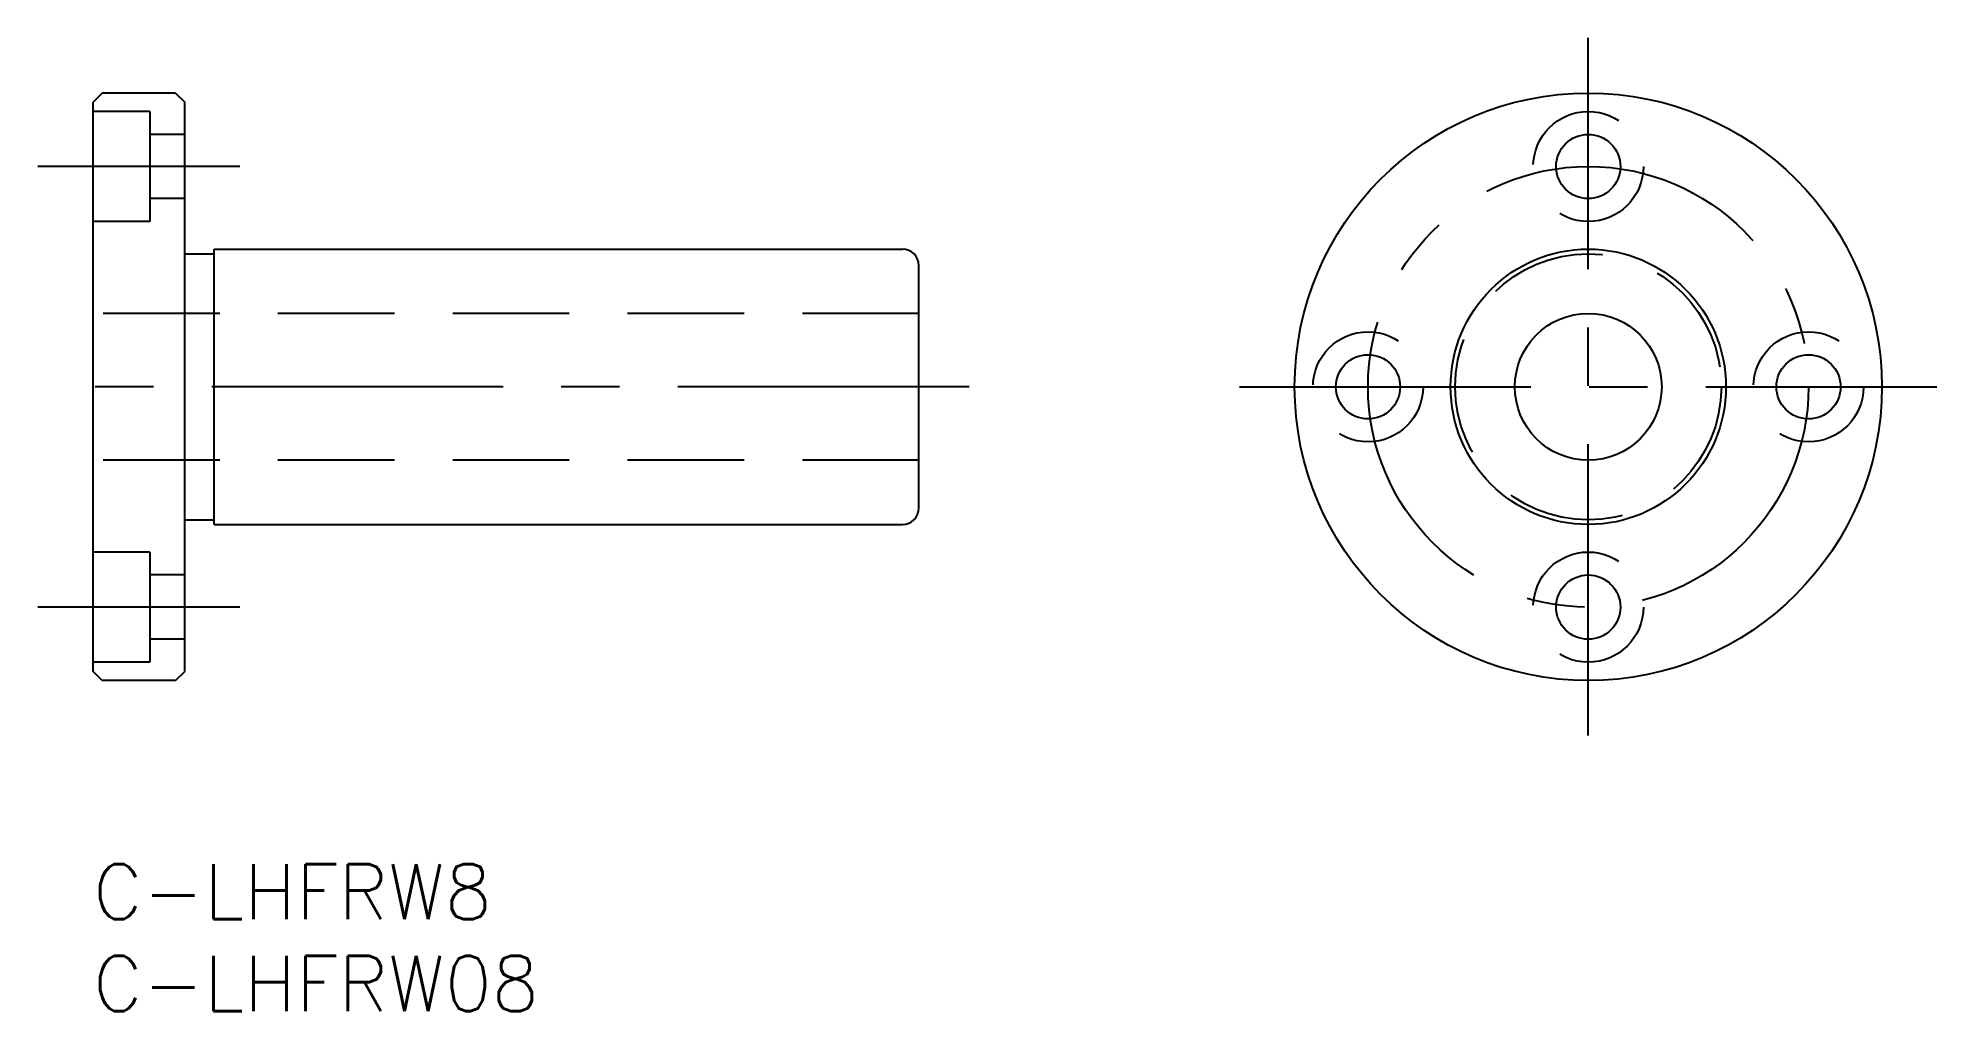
# Model space of a CAD drawing. Extents: x -3 to 100, y -8 to 45.
import ezdxf

# ---------------------------------------------------------------- set-up
doc = ezdxf.new("R2010")
doc.units = 0
doc.header["$LTSCALE"] = 0.5
doc.linetypes.add('CENTER', pattern=[50.8, 31.75, -6.35, 6.35, -6.35])
doc.linetypes.add('DASHED', pattern=[19.05, 12.7, -6.35])
for name, color, linetype in [('MSM_CENTER', 1, 'CENTER'), ('MSM_CONTINUOUS', 7, 'CONTINUOUS'), ('MSM_DASHED', 4, 'DASHED'), ('MSM_PART_NUMBER', 7, 'CONTINUOUS')]:
    doc.layers.add(name, color=color, linetype=linetype)
doc.styles.get("Standard").update_dxf_attribs({"font": 'txt.shx', "height": 1, "bigfont": 'bigfont.shx'})

# ---------------------------------------------------------------- blocks, each defined once
blk = doc.blocks.new('*U24')
at = {"layer": 'MSM_PART_NUMBER'}
blk.add_text('C-LHFRW8', height=3, dxfattribs=at).set_placement((0, -3))
blk = doc.blocks.new('*U25')
at = {"layer": 'MSM_PART_NUMBER'}
blk.add_text('C-LHFRW08', height=3, dxfattribs=at).set_placement((0, -8))

msp = doc.modelspace()

# ---------------------------------------------------------------- linework, layer by layer
at = {"layer": 'MSM_CENTER'}
for p, q in [((81.47, 7), (81.47, 45)), ((8, 38), (-3, 38)), ((47.74, 26), (-3, 26)), ((62.47, 26), (100.47, 26)), ((8, 14), (-3, 14))]:
    msp.add_line(p, q, dxfattribs=at)
msp.add_circle((81.47, 26), 12, dxfattribs=at)
at = {"layer": 'MSM_CONTINUOUS'}
for p, q in [((0.5, 42), (0, 41.5)), ((0, 10.5), (0, 41.5)), ((4.5, 42), (0.5, 42)), ((4.5, 42), (5, 41.5)), ((5, 10.5), (5, 41.5)), ((5, 33.25), (6.6, 33.25)), ((6.6, 33.5), (44.1, 33.5)), ((6.6, 18.5), (6.6, 33.5)), ((45, 19.4), (45, 32.6)), ((5, 18.75), (6.6, 18.75)), ((6.6, 18.5), (44.1, 18.5)), ((0.5, 10), (0, 10.5)), ((4.5, 10), (5, 10.5)), ((4.5, 10), (0.5, 10))]:
    msp.add_line(p, q, dxfattribs=at)
for centre, radius in [((81.47, 26), 16), ((81.47, 38), 1.75), ((81.47, 26), 7.5), ((81.47, 26), 4), ((69.47, 26), 1.75), ((93.47, 26), 1.75), ((81.47, 14), 1.75)]:
    msp.add_circle(centre, radius, dxfattribs=at)
for centre, start, end in [((44.1, 32.6), 0, 90), ((44.1, 19.4), 270, 0)]:
    msp.add_arc(centre, 0.9, start, end, dxfattribs=at)
at = {"layer": 'MSM_DASHED'}
for p, q in [((3.1, 41), (0, 41)), ((3.1, 41), (3.1, 35)), ((5, 39.75), (3.1, 39.75)), ((5, 36.25), (3.1, 36.25)), ((3.1, 35), (0, 35)), ((45, 30), (0, 30)), ((45, 22), (0, 22)), ((3.1, 17), (0, 17)), ((3.1, 17), (3.1, 11)), ((5, 15.75), (3.1, 15.75)), ((5, 12.25), (3.1, 12.25)), ((3.1, 11), (0, 11))]:
    msp.add_line(p, q, dxfattribs=at)
for centre, radius in [((81.47, 38), 3), ((81.47, 26), 7.25), ((69.47, 26), 3), ((93.47, 26), 3), ((81.47, 14), 3)]:
    msp.add_circle(centre, radius, dxfattribs=at)

# ---------------------------------------------------------------- block references
at = {"layer": 'MSM_CONTINUOUS'}
for name in ['*U24', '*U25']:
    msp.add_blockref(name, (0, 0), dxfattribs=at)

doc.saveas('drawing.dxf')
